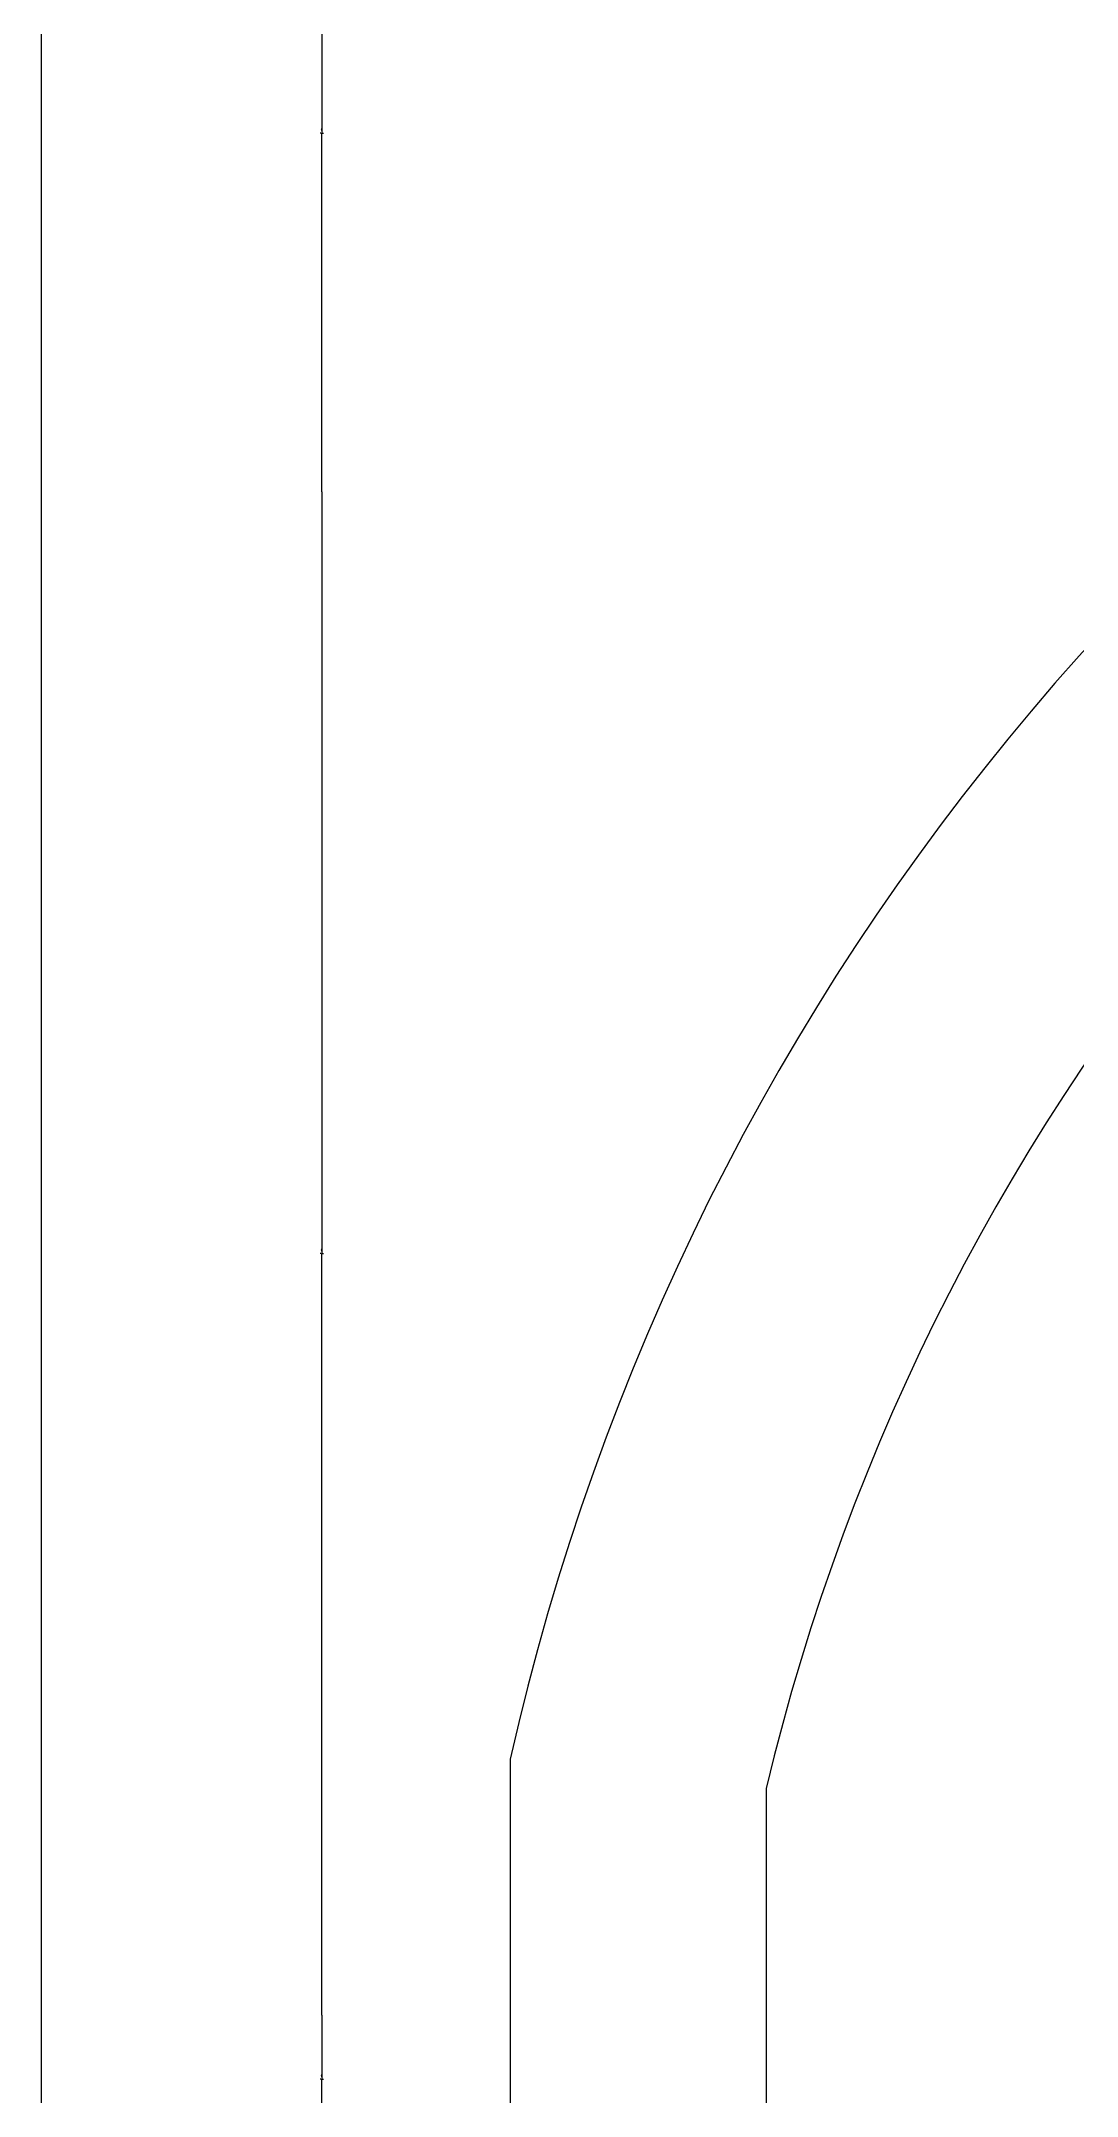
# Model space of a CAD drawing. Header units: metres. Extents: x 247 to 5330, y 146 to 7075.
# Drawn here: x 247 to 571, y 4804 to 5446 of the extents above; entities that cross this region are included whole.
import ezdxf

# ---------------------------------------------------------------- set-up
doc = ezdxf.new("R2010")
doc.units = ezdxf.units.M
doc.layers.add('4', color=4, linetype='Continuous')
doc.layers.add('DIM', color=3, linetype='Continuous')
doc.dimstyles.get("Standard").update_dxf_attribs({"dimtxt": 2.5, "dimasz": 2.5, "dimexe": 1.25, "dimexo": 0.625, "dimtad": 1, "dimcen": 2.5, "dimazin": 3, "dimtfac": 1, "dimtmove": 0, "dimatfit": 3})

# ---------------------------------------------------------------- blocks, each defined once
blk = doc.blocks.new('*D6')
for p, q in [((247.13, 5708.81), (247.13, 4108.81)), ((247.38, 4108.81), (253.635, 4108.81)), ((258.635, 4108.81), (264.89, 4108.81)), ((265.14, 2508.82), (265.14, 4108.81))]:
    blk.add_line(p, q)
at = {"layer": 'Defpoints'}
for p in [(247.13, 5708.81), (247.13, 4108.81), (265.14, 2508.82)]:
    blk.add_point(p, dxfattribs=at)
at = {"layer": 'DIM', "insert": (256.135, 4108.81), "char_height": 1, "attachment_point": 5}
blk.add_mtext('18,01', dxfattribs=at)
blk = doc.blocks.new('*D48')
for p, q in [((334.86, 5528.81), (334.86, 5416.75)), ((334.61, 5416.75), (334.36, 5416.75)), ((334.86, 5304.69), (334.86, 5416.75)), ((334.86, 5416.75), (334.86, 5416.75)), ((335.11, 5416.75), (335.36, 5416.75))]:
    blk.add_line(p, q)
at = {"layer": 'Defpoints'}
for p in [(334.86, 5528.81), (334.86, 5416.75), (334.86, 5304.69)]:
    blk.add_point(p, dxfattribs=at)
at = {"layer": 'DIM', "insert": (334.86, 5417.875), "char_height": 1, "attachment_point": 5}
blk.add_mtext('0', dxfattribs=at)
blk = doc.blocks.new('*D51')
for p, q in [((334.86, 4828.82), (334.86, 4808.82)), ((334.61, 4808.82), (334.36, 4808.82)), ((334.86, 4788.82), (334.86, 4808.82)), ((334.86, 4808.82), (334.86, 4808.82)), ((335.11, 4808.82), (335.36, 4808.82))]:
    blk.add_line(p, q)
at = {"layer": 'Defpoints'}
for p in [(334.86, 4828.82), (334.86, 4808.82), (334.86, 4788.82)]:
    blk.add_point(p, dxfattribs=at)
at = {"layer": 'DIM', "insert": (334.86, 4809.945), "char_height": 1, "attachment_point": 5}
blk.add_mtext('0', dxfattribs=at)
blk = doc.blocks.new('*D52')
for p, q in [((334.86, 5304.69), (334.86, 5066.75)), ((334.61, 5066.75), (334.36, 5066.75)), ((334.86, 4828.82), (334.86, 5066.75)), ((334.86, 5066.75), (334.86, 5066.75)), ((335.11, 5066.75), (335.36, 5066.75))]:
    blk.add_line(p, q)
at = {"layer": 'Defpoints'}
for p in [(334.86, 5304.69), (334.86, 5066.75), (334.86, 4828.82)]:
    blk.add_point(p, dxfattribs=at)
at = {"layer": 'DIM', "insert": (334.86, 5067.875), "char_height": 1, "attachment_point": 5}
blk.add_mtext('0', dxfattribs=at)

msp = doc.modelspace()

# ---------------------------------------------------------------- linework, layer by layer
at = {"layer": '4'}
for p, q in [((393.78, 4908.82), (393.78, 2508.82)), ((473.78, 4899.68), (473.78, 2588.82))]:
    msp.add_line(p, q, dxfattribs=at)
for radius, start, end in [(768.75, 112.29, 167.32), (688.75, 111.98, 166.6)]:
    msp.add_arc((1143.78, 4740.07), radius, start, end, dxfattribs=at)

# ---------------------------------------------------------------- dimensions: what is measured, and where the dimension line sits
at = {"layer": 'DIM'}
for base, p1, p2, picture, middle in [((247.13, 4108.81), (247.13, 5708.81), (265.14, 2508.82), '*D6', (256.135, 4108.81)), ((334.86, 5416.75), (334.86, 5528.81), (334.86, 5304.69), '*D48', (334.86, 5417.875)), ((334.86, 5066.75), (334.86, 5304.69), (334.86, 4828.82), '*D52', (334.86, 5067.875)), ((334.86, 4808.82), (334.86, 4828.82), (334.86, 4788.82), '*D51', (334.86, 4809.945))]:
    dim = msp.add_linear_dim(base=base, p1=p1, p2=p2, dimstyle='Standard', dxfattribs=at)
    dim.commit()
    dim.dimension.update_dxf_attribs({"geometry": picture, "text_midpoint": middle})

doc.saveas('drawing.dxf')
